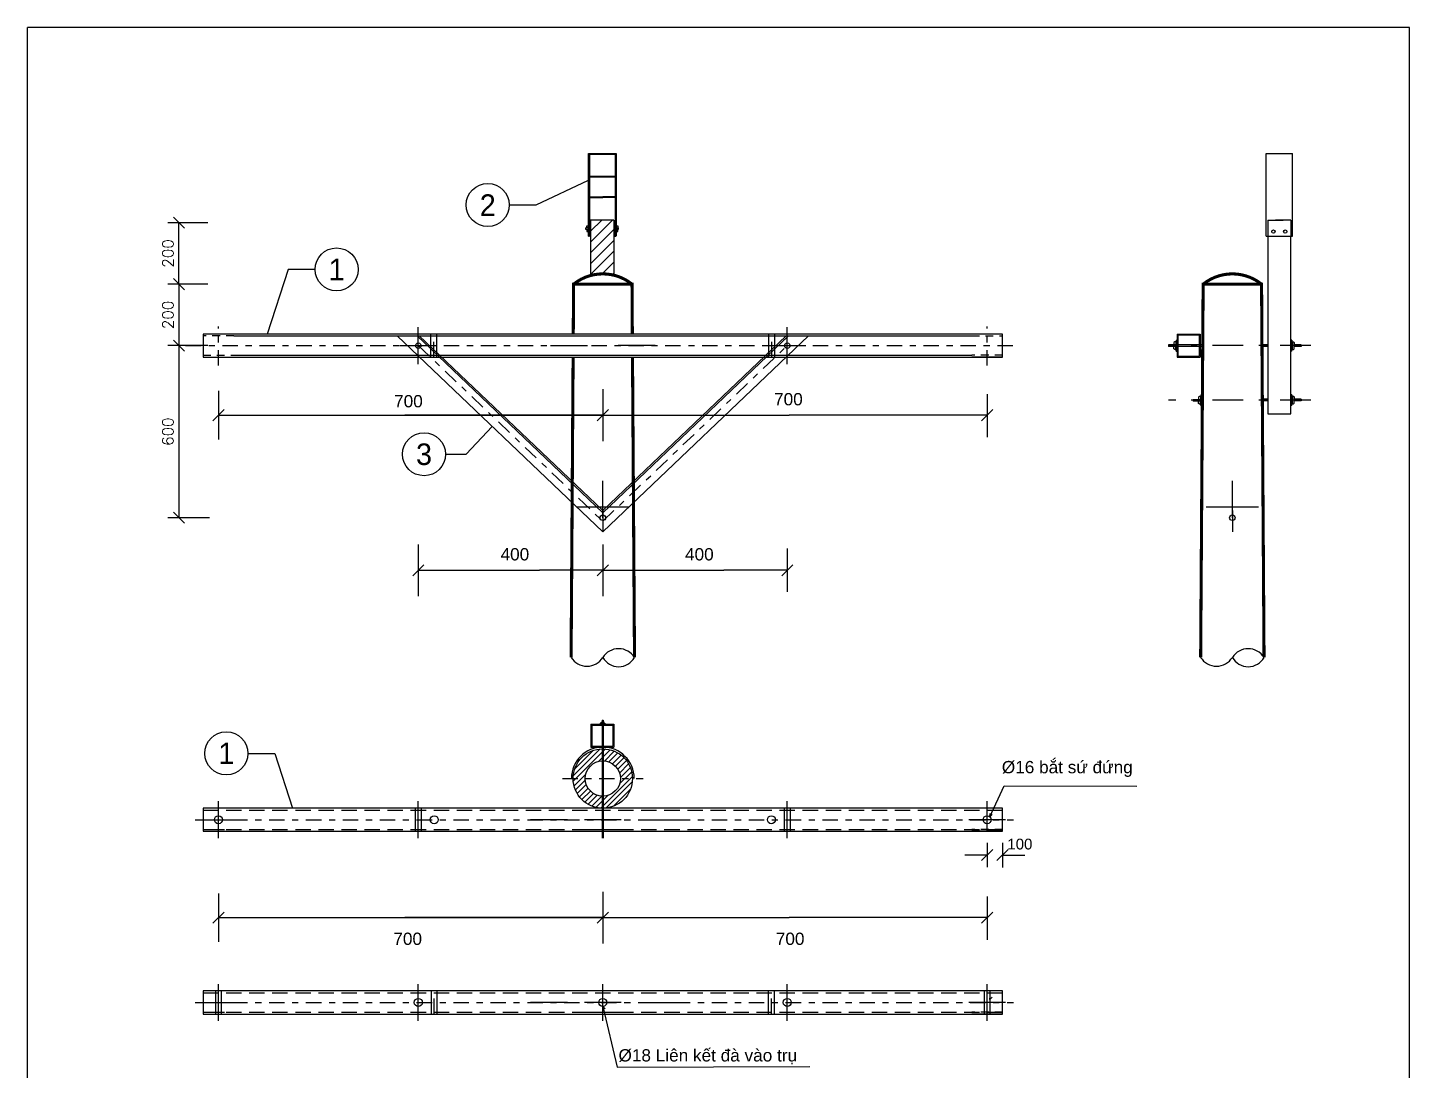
# Model space of a CAD drawing. Extents: x 8.3 to 61.5, y -2.6 to 31.6.
# Drawn here: x 39.01 to 61.48, y 14.56 to 31.52 of the extents above; entities that cross this region are included whole.
import ezdxf
from ezdxf.enums import TextEntityAlignment as Align

# ---------------------------------------------------------------- set-up
doc = ezdxf.new("R2010")
doc.units = 0
doc.header["$MEASUREMENT"] = 0
for name, pattern in [('DASHDOT', [1, 0.5, -0.25, 0, -0.25]), ('DASHDOT2', [0.5, 0.25, -0.125, 0, -0.125]), ('HIDDEN', [0.375, 0.25, -0.125]), ('HIDDEN2', [0.1875, 0.125, -0.0625])]:
    doc.linetypes.add(name, pattern=pattern)
doc.layers.get('0').update_dxf_attribs({"linetype": 'CONTINUOUS'})
doc.layers.get('DEFPOINTS').update_dxf_attribs({"linetype": 'CONTINUOUS'})
doc.styles.add('ROMANS', font='romans.shx')
doc.styles.add('VNARIAL', font='VARR2.TTF')
doc.dimstyles.get("Standard").update_dxf_attribs({"dimtxt": 0.18, "dimasz": 0.18, "dimexe": 0.18, "dimexo": 0, "dimgap": 0.09, "dimtad": 1, "dimdec": 0, "dimlfac": 200, "dimzin": 0, "dimdsep": 46, "dimtxsty": 'ROMANS', "dimblk1": 'OBLIQUE', "dimblk2": 'OBLIQUE', "dimsah": 1, "dimcen": 0.3, "dimse1": 1, "dimadec": 0, "dimazin": 0, "dimtfac": 1, "dimtdec": 0, "dimtmove": 1, "dimatfit": 3, "dimldrblk": 'OBLIQUE', "dimfxl": 1, "dimtolj": 1, "dimtzin": 0, "dimarcsym": 0})

# ---------------------------------------------------------------- blocks, each defined once
blk = doc.blocks.new('_OBLIQUE')
at = {"color": 0, "linetype": 'ByBlock'}
blk.add_line((-0.5, -0.5), (0.5, 0.5), dxfattribs=at)
blk = doc.blocks.new('*D33')
at = {"color": 0, "linetype": 'Continuous', "lineweight": -2}
for p, q in [((41.941, 27.35), (41.294, 27.35)), ((41.474, 27.35), (41.474, 26.35)), ((41.941, 26.35), (41.294, 26.35))]:
    blk.add_line(p, q, dxfattribs=at)
at = {"layer": 'DEFPOINTS', "color": 0, "linetype": 'Continuous'}
for p in [(41.941, 27.35), (41.474, 26.35), (41.941, 26.35)]:
    blk.add_point(p, dxfattribs=at)
at = {"color": 0, "linetype": 'Continuous', "lineweight": -2, "xscale": 0.18, "yscale": 0.18, "zscale": 0.18}
for p, rotation in [((41.474, 27.35), 90), ((41.474, 26.35), 270)]:
    blk.add_blockref('_OBLIQUE', p, dxfattribs=dict(at, rotation=rotation))
at = {"color": 0, "linetype": 'Continuous', "insert": (41.294, 26.85), "char_height": 0.18, "attachment_point": 5, "rotation": 90, "style": 'ROMANS'}
blk.add_mtext('\\A1;200', dxfattribs=at)
blk = doc.blocks.new('*D34')
at = {"color": 0, "linetype": 'Continuous', "lineweight": -2}
for p, q in [((41.474, 26.35), (41.474, 23.55)), ((41.971, 23.55), (41.294, 23.55))]:
    blk.add_line(p, q, dxfattribs=at)
at = {"layer": 'DEFPOINTS', "color": 0, "linetype": 'Continuous'}
for p in [(41.941, 26.35), (41.474, 23.55), (41.971, 23.55)]:
    blk.add_point(p, dxfattribs=at)
at = {"color": 0, "linetype": 'Continuous', "lineweight": -2, "xscale": 0.18, "yscale": 0.18, "zscale": 0.18}
for p, rotation in [((41.474, 26.35), 90), ((41.474, 23.55), 270)]:
    blk.add_blockref('_OBLIQUE', p, dxfattribs=dict(at, rotation=rotation))
at = {"color": 0, "linetype": 'Continuous', "insert": (41.294, 24.95), "char_height": 0.18, "attachment_point": 5, "rotation": 90, "style": 'ROMANS'}
blk.add_mtext('\\A1;600', dxfattribs=at)
blk = doc.blocks.new('*D43')
at = {"color": 0, "linetype": 'Continuous', "lineweight": -2}
for p, q in [((41.941, 28.35), (41.294, 28.35)), ((41.474, 27.35), (41.474, 28.35)), ((41.941, 27.35), (41.294, 27.35))]:
    blk.add_line(p, q, dxfattribs=at)
at = {"layer": 'DEFPOINTS', "color": 0, "linetype": 'Continuous'}
for p in [(41.474, 28.35), (41.941, 28.35), (41.941, 27.35)]:
    blk.add_point(p, dxfattribs=at)
at = {"color": 0, "linetype": 'Continuous', "lineweight": -2, "xscale": 0.18, "yscale": 0.18, "zscale": 0.18}
for p, rotation in [((41.474, 28.35), 90), ((41.474, 27.35), 270)]:
    blk.add_blockref('_OBLIQUE', p, dxfattribs=dict(at, rotation=rotation))
at = {"color": 0, "linetype": 'Continuous', "insert": (41.294, 27.85), "char_height": 0.18, "attachment_point": 5, "rotation": 90, "style": 'ROMANS'}
blk.add_mtext('\\A1;200', dxfattribs=at)

msp = doc.modelspace()

# ---------------------------------------------------------------- hatches: boundary and pattern name
at = {"linetype": 'Continuous'}
h = msp.add_hatch(dxfattribs=at)
h.set_pattern_fill('ANSI31', style=0)
h.set_pattern_definition([(45, (41.59126, 8.731), (-0.08838835, 0.08838835), [])])
h.paths.add_polyline_path([(48.5477, 28.3923), (48.1675, 28.3923), (48.1675, 27.4985, -0.1270757), (48.5477, 27.4953)])
h = msp.add_hatch(dxfattribs=at)
h.set_pattern_fill('ANSI31', scale=0.5, style=0)
h.set_pattern_definition([(45, (45.40117, 8.912406), (-0.04419417, 0.04419417), [])])
edge = h.paths.add_edge_path()
edge.add_arc((48.3659, 19.3071), 0.4825, 0, 360)
edge = h.paths.add_edge_path(flags=16)
edge.add_arc((48.3659, 19.3071), 0.286, 0, 360)

# ---------------------------------------------------------------- linework, layer by layer
at = {"color": 5, "linetype": 'Continuous'}
for p, q in [((39.0127, -2.1661), (39.0127, 31.5238)), ((61.4819, 31.5238), (39.0127, 31.5238)), ((61.4819, -2.1661), (61.4819, 31.5238))]:
    msp.add_line(p, q, dxfattribs=at)
at = {"linetype": 'Continuous'}
for p, q in [((48.1335, 28.1284), (48.1335, 29.4749)), ((48.1335, 29.4748), (48.5835, 29.4748)), ((48.1487, 29.4749), (48.1487, 28.1284)), ((48.5682, 29.4588), (48.5682, 28.1284)), ((48.5835, 29.4748), (48.5835, 28.1284)), ((59.1532, 29.4748), (59.5799, 29.4748)), ((59.1532, 28.1284), (59.1532, 29.4748)), ((59.5799, 28.1284), (59.5799, 29.4748)), ((48.5682, 29.1043), (48.1487, 29.1043)), ((48.5682, 29.0904), (48.1487, 29.0904)), ((48.1487, 28.7717), (48.3688, 28.7717)), ((48.5682, 28.7717), (48.3688, 28.7717)), ((48.1487, 28.7578), (48.3688, 28.7578)), ((48.5682, 28.7578), (48.3688, 28.7578)), ((41.9414, 28.3498), (41.9414, 28.3498)), ((59.1532, 28.1284), (59.5799, 28.1284)), ((57.7035, 26.5373), (57.7035, 26.1623)), ((57.7035, 26.5373), (58.0785, 26.5373)), ((58.0785, 26.5373), (58.0785, 26.1623)), ((57.5652, 26.3642), (57.5652, 26.3355)), ((57.6673, 26.4131), (57.6517, 26.4014)), ((57.6517, 26.4014), (57.6517, 26.3498)), ((57.6517, 26.2982), (57.6517, 26.3498)), ((57.6673, 26.2865), (57.6517, 26.2982)), ((57.6837, 26.4131), (57.6673, 26.4131)), ((57.6837, 26.4131), (57.6837, 26.3498)), ((57.6837, 26.2865), (57.6837, 26.3498)), ((57.6899, 26.4373), (57.6899, 26.3498)), ((57.6899, 26.4373), (57.6983, 26.4373)), ((57.6899, 26.2624), (57.6899, 26.3498)), ((57.6983, 26.4373), (57.6983, 26.3498)), ((57.6983, 26.2624), (57.6983, 26.3498)), ((59.5728, 26.4373), (59.5644, 26.4373)), ((59.5644, 26.4373), (59.5644, 26.3498)), ((59.5644, 26.2624), (59.5644, 26.3498)), ((59.5728, 26.4373), (59.5728, 26.3498)), ((59.5728, 26.2624), (59.5728, 26.3498)), ((59.579, 26.4131), (59.579, 26.3498)), ((59.579, 26.4131), (59.5954, 26.4131)), ((59.579, 26.2865), (59.579, 26.3498)), ((59.5954, 26.4131), (59.611, 26.4014)), ((59.5954, 26.2865), (59.611, 26.2982)), ((59.611, 26.4014), (59.611, 26.3498)), ((59.611, 26.2982), (59.611, 26.3498)), ((59.7222, 26.3642), (59.7222, 26.3355)), ((57.6837, 26.2865), (57.6673, 26.2865)), ((57.6899, 26.2624), (57.6983, 26.2624)), ((57.7035, 26.1623), (58.0785, 26.1623)), ((59.5728, 26.2624), (59.5644, 26.2624)), ((59.579, 26.2865), (59.5954, 26.2865)), ((48.3659, 25.6392), (48.3659, 24.7982)), ((42.1159, 25.6137), (42.1159, 24.8237)), ((54.6159, 25.563), (54.6159, 24.8586)), ((57.9667, 25.4756), (57.9667, 25.4469)), ((57.9667, 25.4756), (58.1157, 25.4756)), ((58.1157, 25.4469), (57.9667, 25.4469)), ((58.0688, 25.5246), (58.0532, 25.5129)), ((58.0532, 25.5129), (58.0532, 25.4613)), ((58.0532, 25.4096), (58.0532, 25.4613)), ((58.0688, 25.398), (58.0532, 25.4096)), ((58.0852, 25.5246), (58.0688, 25.5246)), ((58.0852, 25.398), (58.0688, 25.398)), ((58.0852, 25.5246), (58.0852, 25.4613)), ((58.0852, 25.398), (58.0852, 25.4613)), ((58.0914, 25.5487), (58.0914, 25.4613)), ((58.0914, 25.5487), (58.0998, 25.5487)), ((58.0914, 25.3738), (58.0914, 25.4613)), ((58.0998, 25.5487), (58.0998, 25.4613)), ((58.0998, 25.3738), (58.0998, 25.4613)), ((58.1157, 25.4756), (58.1157, 25.4469)), ((59.5728, 25.5519), (59.5644, 25.5519)), ((59.5644, 25.5519), (59.5644, 25.4644)), ((59.5644, 25.377), (59.5644, 25.4644)), ((59.5728, 25.5519), (59.5728, 25.4644)), ((59.5728, 25.377), (59.5728, 25.4644)), ((59.579, 25.5277), (59.579, 25.4644)), ((59.579, 25.5277), (59.5954, 25.5277)), ((59.579, 25.4011), (59.579, 25.4644)), ((59.579, 25.4011), (59.5954, 25.4011)), ((59.5954, 25.5277), (59.611, 25.5161)), ((59.5954, 25.4011), (59.611, 25.4128)), ((59.611, 25.5161), (59.611, 25.4644)), ((59.611, 25.4128), (59.611, 25.4644)), ((59.7222, 25.4788), (59.7222, 25.4501)), ((58.0914, 25.3738), (58.0998, 25.3738)), ((59.179, 25.2415), (59.554, 25.2415)), ((59.5728, 25.377), (59.5644, 25.377)), ((45.3659, 23.1161), (45.3659, 22.2751)), ((48.3659, 23.1161), (48.3659, 22.2751)), ((48.3659, 23.0478), (48.3659, 22.3434)), ((51.3659, 23.0478), (51.3659, 22.3434)), ((48.1704, 20.1921), (48.1704, 19.8171)), ((48.1704, 20.1921), (48.5454, 20.1921)), ((48.5454, 20.1921), (48.5454, 19.8171)), ((48.1704, 19.8171), (48.5454, 19.8171)), ((54.6159, 18.2618), (54.6159, 17.8635)), ((54.8659, 18.2618), (54.8659, 17.8611)), ((42.1159, 17.4384), (42.1159, 16.6484)), ((48.3659, 17.4639), (48.3659, 16.6229)), ((54.6159, 17.3877), (54.6159, 16.6833))]:
    msp.add_line(p, q, dxfattribs=at)
at = {"color": 7, "linetype": 'Continuous'}
for p, q in [((48.5682, 29.4588), (48.1487, 29.4588)), ((47.2828, 28.6384), (48.1335, 29.0416)), ((46.8447, 28.6384), (47.2828, 28.6384)), ((48.1675, 28.3923), (48.1675, 27.4985)), ((48.5477, 28.3923), (48.1675, 28.3923)), ((48.5477, 28.3923), (48.5477, 27.4953)), ((48.1675, 28.2675), (48.0874, 28.2675)), ((48.0874, 28.2378), (48.0874, 28.2675)), ((48.1675, 28.2378), (48.0874, 28.2378)), ((48.1058, 28.2675), (48.1058, 28.2991)), ((48.1058, 28.2991), (48.1281, 28.2991)), ((48.1058, 28.2378), (48.1058, 28.2061)), ((48.1058, 28.2061), (48.1281, 28.2061)), ((48.1281, 28.2991), (48.1281, 28.2675)), ((48.1281, 28.2061), (48.1281, 28.2378)), ((48.1335, 28.1284), (48.1487, 28.1284)), ((48.5477, 28.2675), (48.6136, 28.2675)), ((48.6136, 28.2378), (48.5477, 28.2378)), ((48.5611, 28.1284), (48.5764, 28.1284)), ((48.5867, 28.2675), (48.5867, 28.2991)), ((48.5867, 28.2991), (48.6089, 28.2991)), ((48.5867, 28.2378), (48.5867, 28.2061)), ((48.5867, 28.2061), (48.6089, 28.2061)), ((48.6089, 28.2991), (48.6089, 28.2675)), ((48.6089, 28.2061), (48.6089, 28.2378)), ((48.6136, 28.2675), (48.6136, 28.2378)), ((59.179, 28.1284), (59.179, 25.2415)), ((59.554, 25.2415), (59.554, 28.1284)), ((43.2492, 27.5899), (42.9086, 26.5373)), ((43.6872, 27.5899), (43.2492, 27.5899)), ((48.8271, 27.3498), (47.9047, 27.3498)), ((59.0645, 27.3498), (58.142, 27.3498)), ((45.3659, 26.0498), (45.3659, 26.6498)), ((51.3659, 26.0498), (51.3659, 26.6498)), ((42.3659, 26.5073), (54.3659, 26.5073)), ((45.0193, 26.5073), (48.3659, 23.3201)), ((45.0659, 26.3498), (45.6659, 26.3498)), ((45.3455, 26.5073), (48.3659, 23.6308)), ((45.3818, 26.5073), (48.3659, 23.6653)), ((47.5159, 26.3498), (48.1159, 26.3498)), ((48.3659, 23.3201), (51.7125, 26.5073)), ((48.3659, 23.6653), (51.35, 26.5073)), ((48.3659, 23.6308), (51.3863, 26.5073)), ((49.2159, 26.3498), (48.6159, 26.3498)), ((51.0659, 26.3498), (51.6659, 26.3498)), ((58.1217, 26.3642), (57.5652, 26.3642)), ((58.1215, 26.3355), (57.5652, 26.3355)), ((59.179, 26.3642), (59.0848, 26.3642)), ((59.179, 26.3498), (59.0849, 26.3498)), ((59.179, 26.3355), (59.085, 26.3355)), ((59.5644, 26.3642), (59.554, 26.3642)), ((59.5644, 26.3498), (59.554, 26.3498)), ((59.5644, 26.3355), (59.554, 26.3355)), ((59.579, 26.3642), (59.5728, 26.3642)), ((59.579, 26.3498), (59.5728, 26.3498)), ((59.579, 26.3355), (59.5728, 26.3355)), ((59.7222, 26.3642), (59.611, 26.3642)), ((59.7222, 26.3498), (59.611, 26.3498)), ((59.7222, 26.3355), (59.611, 26.3355)), ((41.8659, 26.1623), (42.3659, 26.1623)), ((42.3659, 26.1923), (54.3659, 26.1923)), ((54.8659, 26.1623), (54.3659, 26.1623)), ((59.179, 25.4805), (59.0848, 25.4805)), ((59.179, 25.4662), (59.0849, 25.4662)), ((59.179, 25.4518), (59.085, 25.4518)), ((59.5644, 25.4788), (59.554, 25.4788)), ((59.5644, 25.4644), (59.554, 25.4644)), ((59.5644, 25.4501), (59.554, 25.4501)), ((59.579, 25.4788), (59.5728, 25.4788)), ((59.579, 25.4644), (59.5728, 25.4644)), ((59.579, 25.4501), (59.5728, 25.4501)), ((59.7222, 25.4788), (59.611, 25.4788)), ((59.7222, 25.4644), (59.611, 25.4644)), ((59.7222, 25.4501), (59.611, 25.4501)), ((46.1444, 24.5833), (46.5641, 25.0361)), ((45.8087, 24.5833), (46.1444, 24.5833)), ((48.3659, 23.5498), (48.3659, 24.1498)), ((58.6033, 23.5498), (58.6033, 24.1498)), ((47.9409, 23.7248), (48.7909, 23.7248)), ((58.1783, 23.7248), (59.0283, 23.7248)), ((42.5938, 19.7165), (43.0318, 19.7165)), ((43.0318, 19.7165), (43.3203, 18.8246)), ((42.1159, 18.3371), (42.1159, 18.9371)), ((45.3659, 18.3371), (45.3659, 18.9371)), ((48.3659, 18.3371), (48.3659, 18.9371)), ((51.3659, 18.3371), (51.3659, 18.9371)), ((54.6159, 18.4496), (54.6159, 18.9371)), ((41.8159, 18.6371), (42.4159, 18.6371)), ((41.8659, 18.4496), (42.3659, 18.4496)), ((47.7909, 18.6371), (47.1909, 18.6371)), ((48.6659, 18.6371), (48.0659, 18.6371)), ((48.9409, 18.6371), (49.5409, 18.6371)), ((54.9159, 18.6371), (54.3159, 18.6371)), ((54.8659, 18.4496), (54.3659, 18.4496)), ((42.1159, 15.3633), (42.1159, 15.9633)), ((45.3659, 15.3633), (45.3659, 15.9633)), ((48.3659, 15.3633), (48.3659, 15.9633)), ((51.3659, 15.3633), (51.3659, 15.9633)), ((54.6159, 15.3633), (54.6159, 15.9633)), ((41.8159, 15.6633), (42.4159, 15.6633)), ((47.7909, 15.6633), (47.1909, 15.6633)), ((48.6659, 15.6633), (48.0659, 15.6633)), ((48.9409, 15.6633), (49.5409, 15.6633)), ((54.9159, 15.6633), (54.3159, 15.6633)), ((41.8659, 15.4758), (42.3659, 15.4758)), ((54.8659, 15.4758), (54.3659, 15.4758))]:
    msp.add_line(p, q, dxfattribs=at)
at = {"color": 1, "linetype": 'HIDDEN'}
for p, q in [((59.179, 28.3923), (59.179, 28.0173)), ((59.179, 28.3923), (59.554, 28.3923)), ((59.554, 28.3923), (59.179, 28.3923)), ((59.554, 28.3923), (59.554, 28.0173))]:
    msp.add_line(p, q, dxfattribs=at)
at = {"color": 7, "linetype": 'DASHDOT2'}
for p, q in [((42.1159, 26.0285), (42.1159, 26.6605)), ((54.6159, 26.0285), (54.6159, 26.6605)), ((41.582, 26.3498), (55.0422, 26.3498)), ((45.3659, 26.3498), (48.3659, 23.4927)), ((48.3659, 23.4927), (51.3659, 26.3498)), ((47.7081, 19.3071), (49.0237, 19.3071)), ((41.7389, 18.6371), (55.0422, 18.6371)), ((41.7389, 15.6633), (55.0422, 15.6633))]:
    msp.add_line(p, q, dxfattribs=at)
at = {"color": 7}
for p, q in [((45.5709, 26.1623), (45.5709, 26.5373)), ((45.6659, 26.1623), (45.6659, 26.5373)), ((51.0659, 26.1623), (51.0659, 26.5373)), ((51.1609, 26.1623), (51.1609, 26.5373)), ((48.3579, 20.257), (48.3579, 18.3384)), ((48.3739, 20.257), (48.3739, 18.3384)), ((45.3209, 18.4496), (45.3209, 18.8246)), ((45.4159, 18.4496), (45.4159, 18.8246)), ((51.3209, 18.4496), (51.3209, 18.8246)), ((51.4159, 18.4496), (51.4159, 18.8246)), ((42.0709, 15.4758), (42.0709, 15.8508)), ((42.1659, 15.4758), (42.1659, 15.8508)), ((45.579, 15.4758), (45.579, 15.8508)), ((45.674, 15.4758), (45.674, 15.8508)), ((51.0628, 15.4758), (51.0628, 15.8508)), ((51.1578, 15.4758), (51.1578, 15.8508)), ((54.5709, 15.4758), (54.5709, 15.8508)), ((54.6659, 15.4758), (54.6659, 15.8508))]:
    msp.add_line(p, q, dxfattribs=at)
at = {"color": 7, "linetype": 'HIDDEN'}
for p, q in [((45.6159, 26.1623), (45.6159, 26.5373)), ((51.1159, 26.1623), (51.1159, 26.5373)), ((41.8659, 18.7946), (54.8659, 18.7946)), ((45.3659, 18.4496), (45.3659, 18.8246)), ((51.3659, 18.4496), (51.3659, 18.8246)), ((41.8659, 18.4796), (54.8659, 18.4796)), ((47.9909, 18.4796), (48.7409, 18.4796)), ((41.8659, 15.8208), (54.8659, 15.8208)), ((42.1159, 15.4758), (42.1159, 15.8508)), ((45.624, 15.4758), (45.624, 15.8508)), ((51.1078, 15.4758), (51.1078, 15.8508)), ((54.6159, 15.4758), (54.6159, 15.8508)), ((41.8659, 15.5058), (54.8659, 15.5058)), ((47.9909, 15.5058), (48.7409, 15.5058))]:
    msp.add_line(p, q, dxfattribs=at)
at = {"color": 1, "linetype": 'Continuous'}
for p, q in [((57.7178, 26.5231), (57.7178, 26.1765)), ((57.7178, 26.5231), (58.0643, 26.5231)), ((58.0643, 26.5231), (58.0643, 26.1765)), ((57.7178, 26.1765), (58.0643, 26.1765)), ((48.3659, 23.6653), (48.3659, 23.3201)), ((58.6033, 23.6653), (58.6033, 23.3201)), ((48.3413, 20.2222), (48.345, 20.2248)), ((48.345, 20.2248), (48.3659, 20.2248)), ((48.3579, 20.257), (48.3739, 20.257)), ((48.3869, 20.2248), (48.3659, 20.2248)), ((48.3905, 20.2222), (48.3869, 20.2248)), ((48.1869, 20.1763), (48.5314, 20.1763)), ((48.1869, 20.1763), (48.1869, 19.8329)), ((48.3255, 20.2034), (48.4064, 20.2034)), ((48.3255, 20.1934), (48.3255, 20.2034)), ((48.4064, 20.1934), (48.3255, 20.1934)), ((48.3413, 20.2057), (48.3413, 20.2222)), ((48.3905, 20.2057), (48.3413, 20.2057)), ((48.3905, 20.2057), (48.3905, 20.2222)), ((48.4064, 20.2034), (48.4064, 20.1934)), ((48.5314, 20.1763), (48.5314, 19.8329)), ((48.1869, 19.8329), (48.5314, 19.8329)), ((54.6598, 18.6851), (54.8944, 19.1864)), ((54.8944, 19.1864), (57.0474, 19.1837)), ((54.6598, 18.6851), (54.664, 18.7404)), ((54.6598, 18.6851), (54.6996, 18.7238)), ((54.6598, 15.7113), (54.664, 15.7666)), ((54.6598, 15.7113), (54.6996, 15.75)), ((48.3659, 15.5983), (48.6005, 14.6118)), ((48.3659, 15.5983), (48.3701, 15.543)), ((48.3659, 15.5983), (48.4057, 15.5596)), ((48.6005, 14.6118), (51.7346, 14.6195))]:
    msp.add_line(p, q, dxfattribs=at)
at = {"color": 7, "linetype": 'HIDDEN2'}
for p, q in [((42.3659, 26.5073), (41.8659, 26.5073)), ((54.3659, 26.5073), (54.8659, 26.5073)), ((41.8659, 26.1923), (42.3659, 26.1923)), ((54.8659, 26.1923), (54.3659, 26.1923)), ((41.8659, 18.4796), (42.3659, 18.4796)), ((54.8659, 18.4796), (54.3659, 18.4796)), ((41.8659, 15.5058), (42.3659, 15.5058)), ((54.8659, 15.5058), (54.3659, 15.5058))]:
    msp.add_line(p, q, dxfattribs=at)
at = {"color": 1, "linetype": 'DASHDOT'}
for p, q in [((59.8817, 26.3498), (57.5652, 26.3498)), ((59.8817, 25.4644), (57.5652, 25.4644))]:
    msp.add_line(p, q, dxfattribs=at)
at = {"color": 7, "const_width": 0.05}
for points in [[(47.8909, 27.3498), (47.8909, 27.3498, -0.3530157), (48.8409, 27.3498)], [(58.1283, 27.3498), (58.1283, 27.3498, -0.3530157), (59.0783, 27.3498)]]:
    msp.add_lwpolyline(points, format="xyb", dxfattribs=at)
at = {"color": 7, "linetype": 'Continuous', "const_width": 0.05}
for points in [[(47.8855, 26.5373), (47.8909, 27.3498), (48.8409, 27.3498), (48.8463, 26.5373)], [(58.0878, 21.2785), (58.1283, 27.3498), (59.0783, 27.3498), (59.1187, 21.2785)], [(47.8504, 21.2785), (47.883, 26.1623)], [(48.8488, 26.1623), (48.8814, 21.2785)]]:
    msp.add_lwpolyline(points, dxfattribs=at)
at = {"color": 7, "linetype": 'Continuous'}
for points in [[(41.8659, 26.1623), (54.8659, 26.1623), (54.8659, 26.5373), (41.8659, 26.5373)], [(41.8659, 18.4496), (54.8659, 18.4496), (54.8659, 18.8246), (41.8659, 18.8246)], [(41.8659, 15.4758), (54.8659, 15.4758), (54.8659, 15.8508), (41.8659, 15.8508)]]:
    msp.add_lwpolyline(points, close=True, dxfattribs=at)
for centre, radius in [((46.4947, 28.6384), 0.35), ((59.2704, 28.2052), 0.0273), ((59.4627, 28.2052), 0.0273), ((44.0372, 27.5899), 0.35), ((45.3659, 26.3498), 0.045), ((51.3659, 26.3498), 0.045), ((45.4587, 24.5833), 0.35), ((48.3659, 23.5498), 0.045), ((58.6033, 23.5498), 0.045), ((42.2438, 19.7165), 0.35), ((48.3659, 19.3071), 0.4825), ((48.3659, 19.3071), 0.286), ((42.1159, 18.6371), 0.065), ((45.624, 18.6371), 0.065), ((51.1078, 18.6371), 0.065), ((54.6159, 18.6371), 0.065), ((45.3659, 15.6633), 0.065), ((48.3659, 15.6633), 0.065), ((51.3659, 15.6633), 0.065)]:
    msp.add_circle(centre, radius, dxfattribs=at)
at = {"color": 7}
for centre, radius, start, end in [((48.6236, 21.1125), 0.3066, 32.78194, 147.21806), ((58.861, 21.1125), 0.3066, 32.78194, 147.21806), ((48.1082, 21.4352), 0.3016, 211.29096, 328.70904), ((48.6236, 21.4196), 0.2938, 208.69925, 331.30075), ((58.3455, 21.4352), 0.3016, 211.29096, 328.70904), ((58.861, 21.4196), 0.2938, 208.69925, 331.30075)]:
    msp.add_arc(centre, radius, start, end, dxfattribs=at)
at = {"color": 7, "linetype": 'Continuous'}
msp.add_arc((48.3659, 19.3071), 0.51, 0, 180, dxfattribs=at)

# ---------------------------------------------------------------- texts
at = {"color": 7, "linetype": 'Continuous', "style": 'VNARIAL'}
for s, p in [('2', (46.4947, 28.6384)), ('1', (44.0372, 27.5899)), ('3', (45.4587, 24.5833)), ('1', (42.2438, 19.7165))]:
    msp.add_text(s, height=0.35, dxfattribs=at).set_placement(p, align=Align.MIDDLE)
at = {"color": 5, "linetype": 'Continuous', "attachment_point": 1, "style": 'VNARIAL'}
for s, insert, char_height, width in [('{\\fVNI-Helve|b0|i0|c0|p2;\\C256;700}', (44.9721, 25.5461), 0.2, 1.850813), ('{\\fVNI-Helve|b0|i0|c0|p2;\\C256;700}', (51.151, 25.5786), 0.2, 1.850813), ('{\\fVNI-Helve|b0|i0|c0|p2;\\C256;400}', (46.703, 23.0555), 0.2, 1.850813), ('{\\fVNI-Helve|b0|i0|c0|p2;\\C256;400}', (49.703, 23.0555), 0.2, 1.850813), ('{\\fVNI-Helve|b0|i0|c0|p2;\\C256; \\fVNarial|b0|i0|c0|p34;Ø\\fVNI-Helve|b0|i0|c0|p2;16 baét söù ñöùng}', (54.7771, 19.5926), 0.2, 6.11237), ('{\\fVNI-Helve|b0|i0|c0|p2;\\C256;100}', (54.9443, 18.3284), 0.175, 1.850813), ('{\\fVNI-Helve|b0|i0|c0|p2;\\C256;700}', (44.9599, 16.7998), 0.2, 1.850813), ('{\\fVNI-Helve|b0|i0|c0|p2;\\C256;700}', (51.179, 16.7998), 0.2, 1.850813), ('{\\fVNI-Helve|b0|i0|c0|p2;\\C256; \\fVNarial|b0|i0|c0|p34;Ø\\fVNI-Helve|b0|i0|c0|p2;18 Lieân keát ñaø vaøo truï}', (48.5436, 14.9036), 0.2, 6.11237)]:
    msp.add_mtext(s, dxfattribs=dict(at, insert=insert, char_height=char_height, width=width))

# ---------------------------------------------------------------- dimensions: what is measured, and where the dimension line sits
at = {"color": 7, "linetype": 'Continuous'}
for base, p2, angle, picture, middle in [((41.4738, 28.3498), (41.9414, 28.3498), 270, '*D43', (41.2938, 27.8498)), ((41.4738, 26.3498), (41.9414, 26.3498), 90, '*D33', (41.2938, 26.8498))]:
    dim = msp.add_linear_dim(base=base, p1=(41.9414, 27.3498), p2=p2, angle=angle, dimstyle='Standard', override={"dimse1": 0}, dxfattribs=at)
    dim.commit()
    dim.dimension.update_dxf_attribs({"geometry": picture, "text_midpoint": middle})
dim = msp.add_linear_dim(base=(41.4738, 23.5498), p1=(41.9414, 26.3498), p2=(41.9711, 23.5498), angle=90, text='600', dimstyle='Standard', override={"dimcen": 0.3, "dimse1": 1}, dxfattribs=at)
dim.commit()
dim.dimension.update_dxf_attribs({"geometry": '*D34', "text_midpoint": (41.2938, 24.9498)})

# ---------------------------------------------------------------- leaders
at = {"linetype": 'Continuous'}
for points in [[(42.1159, 25.2187), (51.3978, 25.2187)], [(48.3659, 25.2187), (45.1478, 25.2187)], [(48.3659, 25.2187), (51.3978, 25.2187)], [(54.6159, 25.2187), (51.3978, 25.2187)], [(45.3659, 22.6956), (47.3343, 22.6956)], [(48.3659, 22.6956), (47.3343, 22.6956)], [(48.3659, 22.6956), (50.3343, 22.6956)], [(51.3659, 22.6956), (50.3343, 22.6956)], [(54.6159, 18.0626), (54.2511, 18.0626)], [(54.8659, 18.0614), (55.2307, 18.0614)], [(42.1159, 17.0434), (51.3978, 17.0434)], [(48.3659, 17.0434), (45.1478, 17.0434)], [(48.3659, 17.0434), (51.3978, 17.0434)], [(54.6159, 17.0434), (51.3978, 17.0434)]]:
    msp.add_leader(points, dimstyle='Standard', override={"dimgap": 0.09, "dimtad": 0}, dxfattribs=at)

doc.saveas('drawing.dxf')
